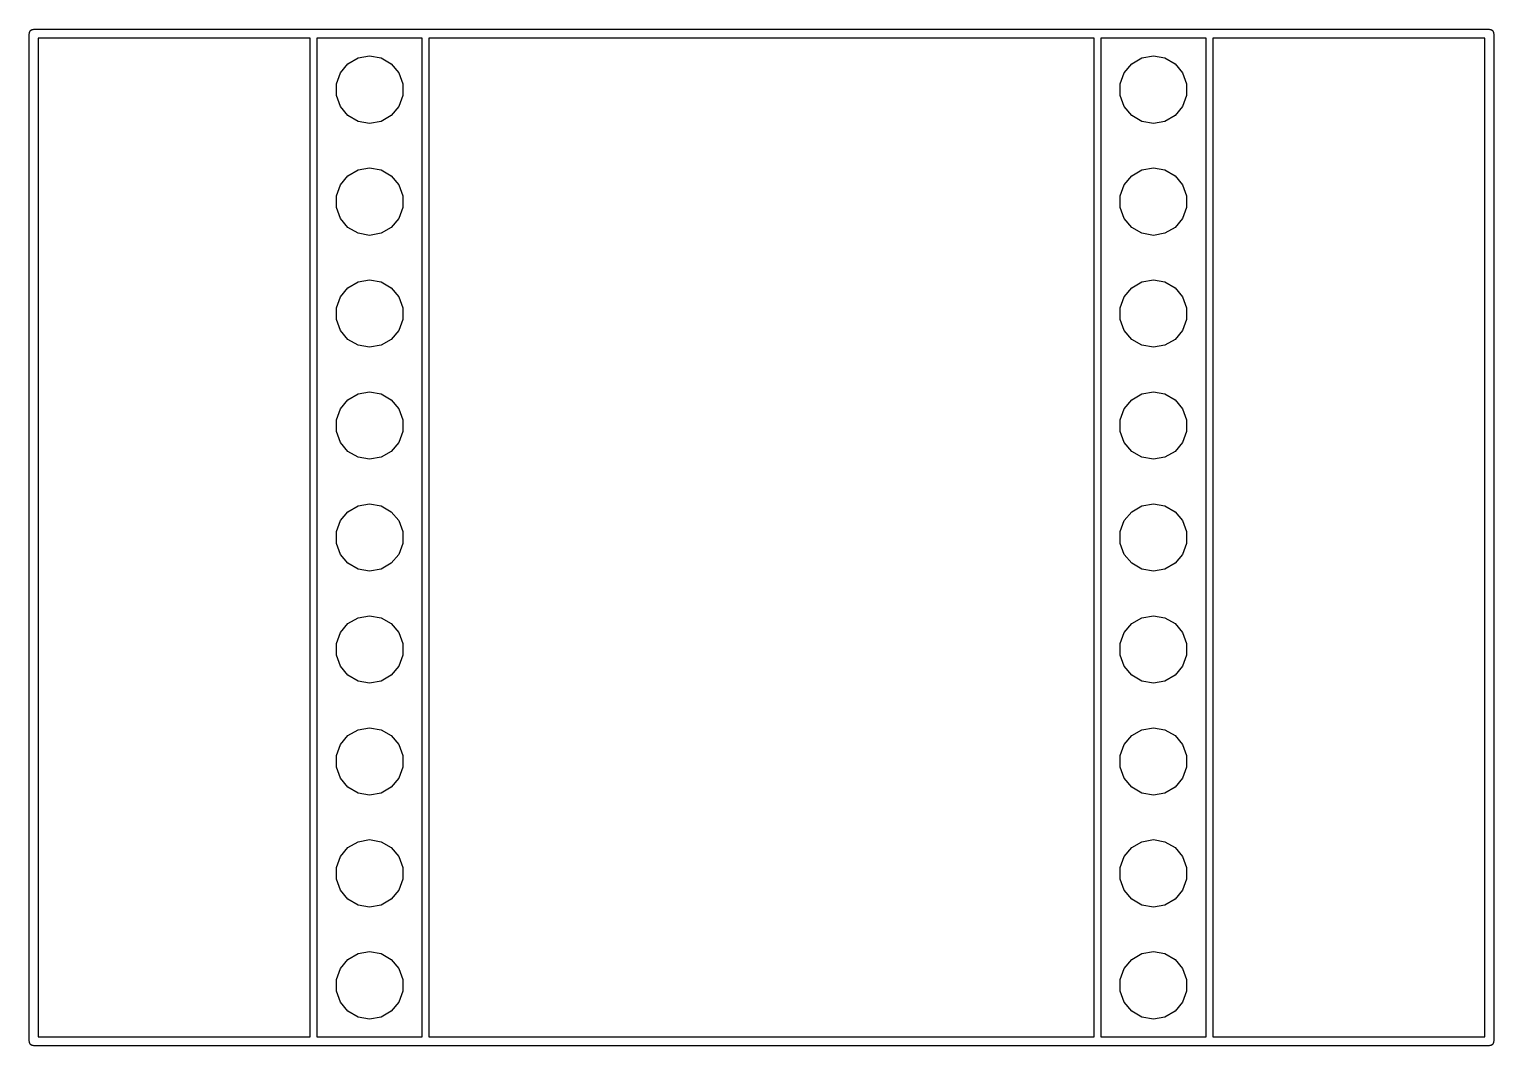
# Model space of a CAD drawing. Extents: x 25 to 346, y -457 to -16.
# Drawn here: x 149.12 to 182.34, y -437.62 to -414.56 of the extents above; entities that cross this region are included whole.
import ezdxf

# ---------------------------------------------------------------- set-up
doc = ezdxf.new("R2010")
doc.units = 0
doc.header["$MEASUREMENT"] = 0
doc.layers.add('BLACK', color=7, linetype='CONTINUOUS')

msp = doc.modelspace()

# ---------------------------------------------------------------- linework, layer by layer
at = {"layer": 'Black'}
for p, q in [((149.148, -414.591), (149.155, -414.585)), ((149.155, -414.585), (149.161, -414.578)), ((149.161, -414.578), (149.168, -414.574)), ((149.168, -414.574), (149.175, -414.568)), ((149.175, -414.568), (149.183, -414.565)), ((149.183, -414.565), (149.191, -414.561)), ((149.191, -414.561), (149.199, -414.56)), ((149.199, -414.56), (149.208, -414.557)), ((149.208, -414.557), (149.216, -414.557)), ((149.216, -414.557), (149.225, -414.555)), ((149.225, -414.555), (182.245, -414.555)), ((182.245, -414.555), (182.254, -414.557)), ((182.254, -414.557), (182.262, -414.557)), ((182.262, -414.557), (182.271, -414.56)), ((182.271, -414.56), (182.279, -414.561)), ((182.279, -414.561), (182.287, -414.565)), ((182.287, -414.565), (182.295, -414.568)), ((182.295, -414.568), (182.302, -414.574)), ((182.302, -414.574), (182.309, -414.578)), ((182.309, -414.578), (182.315, -414.585)), ((182.315, -414.585), (182.322, -414.591)), ((149.125, -414.655), (149.127, -414.646)), ((149.125, -437.515), (149.125, -414.655)), ((149.127, -414.638), (149.13, -414.629)), ((149.127, -414.646), (149.127, -414.638)), ((149.13, -414.629), (149.131, -414.621)), ((149.131, -414.621), (149.135, -414.613)), ((149.135, -414.613), (149.138, -414.605)), ((149.138, -414.605), (149.144, -414.598)), ((149.144, -414.598), (149.148, -414.591)), ((149.325, -414.755), (149.325, -437.415)), ((155.5, -414.755), (149.325, -414.755)), ((155.5, -437.415), (155.5, -414.755)), ((155.65, -414.755), (155.65, -437.415)), ((158.04, -414.755), (155.65, -414.755)), ((158.04, -437.415), (158.04, -414.755)), ((158.19, -414.755), (158.19, -437.415)), ((173.28, -414.755), (158.19, -414.755)), ((173.28, -437.415), (173.28, -414.755)), ((173.43, -414.755), (173.43, -437.415)), ((175.82, -414.755), (173.43, -414.755)), ((175.82, -437.415), (175.82, -414.755)), ((175.97, -414.755), (175.97, -437.415)), ((182.145, -414.755), (175.97, -414.755)), ((182.145, -437.415), (182.145, -414.755)), ((182.322, -414.591), (182.326, -414.598)), ((182.326, -414.598), (182.332, -414.605)), ((182.332, -414.605), (182.335, -414.613)), ((182.335, -414.613), (182.339, -414.621)), ((182.339, -414.621), (182.34, -414.629)), ((182.34, -414.629), (182.343, -414.638)), ((182.343, -414.638), (182.343, -414.646)), ((182.343, -414.646), (182.345, -414.655)), ((182.345, -414.655), (182.345, -437.515)), ((156.353, -415.339), (156.583, -415.206)), ((156.583, -415.206), (156.845, -415.16)), ((156.845, -415.16), (157.107, -415.206)), ((157.107, -415.206), (157.337, -415.339)), ((174.133, -415.339), (174.363, -415.206)), ((174.363, -415.206), (174.625, -415.16)), ((174.625, -415.16), (174.887, -415.206)), ((174.887, -415.206), (175.117, -415.339)), ((156.092, -415.792), (156.183, -415.543)), ((156.183, -415.543), (156.353, -415.339)), ((157.337, -415.339), (157.507, -415.543)), ((157.507, -415.543), (157.598, -415.792)), ((173.872, -415.792), (173.963, -415.543)), ((173.963, -415.543), (174.133, -415.339)), ((175.117, -415.339), (175.287, -415.543)), ((175.287, -415.543), (175.378, -415.792)), ((156.092, -416.058), (156.092, -415.792)), ((157.598, -415.792), (157.598, -416.058)), ((173.872, -416.058), (173.872, -415.792)), ((175.378, -415.792), (175.378, -416.058)), ((156.183, -416.307), (156.092, -416.058)), ((157.598, -416.058), (157.507, -416.307)), ((173.963, -416.307), (173.872, -416.058)), ((175.378, -416.058), (175.287, -416.307)), ((156.353, -416.511), (156.183, -416.307)), ((156.583, -416.644), (156.353, -416.511)), ((157.337, -416.511), (157.107, -416.644)), ((157.507, -416.307), (157.337, -416.511)), ((174.133, -416.511), (173.963, -416.307)), ((174.363, -416.644), (174.133, -416.511)), ((175.117, -416.511), (174.887, -416.644)), ((175.287, -416.307), (175.117, -416.511)), ((156.845, -416.69), (156.583, -416.644)), ((157.107, -416.644), (156.845, -416.69)), ((174.625, -416.69), (174.363, -416.644)), ((174.887, -416.644), (174.625, -416.69)), ((156.183, -418.083), (156.353, -417.879)), ((156.353, -417.879), (156.583, -417.746)), ((156.583, -417.746), (156.845, -417.7)), ((156.845, -417.7), (157.107, -417.746)), ((157.107, -417.746), (157.337, -417.879)), ((157.337, -417.879), (157.507, -418.083)), ((173.963, -418.083), (174.133, -417.879)), ((174.133, -417.879), (174.363, -417.746)), ((174.363, -417.746), (174.625, -417.7)), ((174.625, -417.7), (174.887, -417.746)), ((174.887, -417.746), (175.117, -417.879)), ((175.117, -417.879), (175.287, -418.083)), ((156.092, -418.332), (156.183, -418.083)), ((157.507, -418.083), (157.598, -418.332)), ((173.872, -418.332), (173.963, -418.083)), ((175.287, -418.083), (175.378, -418.332)), ((156.092, -418.598), (156.092, -418.332)), ((157.598, -418.332), (157.598, -418.598)), ((173.872, -418.598), (173.872, -418.332)), ((175.378, -418.332), (175.378, -418.598)), ((156.183, -418.847), (156.092, -418.598)), ((156.353, -419.051), (156.183, -418.847)), ((157.507, -418.847), (157.337, -419.051)), ((157.598, -418.598), (157.507, -418.847)), ((173.963, -418.847), (173.872, -418.598)), ((174.133, -419.051), (173.963, -418.847)), ((175.287, -418.847), (175.117, -419.051)), ((175.378, -418.598), (175.287, -418.847)), ((156.583, -419.184), (156.353, -419.051)), ((156.845, -419.23), (156.583, -419.184)), ((157.107, -419.184), (156.845, -419.23)), ((157.337, -419.051), (157.107, -419.184)), ((174.363, -419.184), (174.133, -419.051)), ((174.625, -419.23), (174.363, -419.184)), ((174.887, -419.184), (174.625, -419.23)), ((175.117, -419.051), (174.887, -419.184)), ((156.183, -420.623), (156.353, -420.419)), ((156.353, -420.419), (156.583, -420.286)), ((156.583, -420.286), (156.845, -420.24)), ((156.845, -420.24), (157.107, -420.286)), ((157.107, -420.286), (157.337, -420.419)), ((157.337, -420.419), (157.507, -420.623)), ((173.963, -420.623), (174.133, -420.419)), ((174.133, -420.419), (174.363, -420.286)), ((174.363, -420.286), (174.625, -420.24)), ((174.625, -420.24), (174.887, -420.286)), ((174.887, -420.286), (175.117, -420.419)), ((175.117, -420.419), (175.287, -420.623)), ((156.092, -420.872), (156.183, -420.623)), ((156.092, -421.138), (156.092, -420.872)), ((157.507, -420.623), (157.598, -420.872)), ((157.598, -420.872), (157.598, -421.138)), ((173.872, -420.872), (173.963, -420.623)), ((173.872, -421.138), (173.872, -420.872)), ((175.287, -420.623), (175.378, -420.872)), ((175.378, -420.872), (175.378, -421.138)), ((156.183, -421.387), (156.092, -421.138)), ((157.598, -421.138), (157.507, -421.387)), ((173.963, -421.387), (173.872, -421.138)), ((175.378, -421.138), (175.287, -421.387)), ((156.353, -421.591), (156.183, -421.387)), ((157.507, -421.387), (157.337, -421.591)), ((174.133, -421.591), (173.963, -421.387)), ((175.287, -421.387), (175.117, -421.591)), ((156.583, -421.724), (156.353, -421.591)), ((156.845, -421.77), (156.583, -421.724)), ((157.107, -421.724), (156.845, -421.77)), ((157.337, -421.591), (157.107, -421.724)), ((174.363, -421.724), (174.133, -421.591)), ((174.625, -421.77), (174.363, -421.724)), ((174.887, -421.724), (174.625, -421.77)), ((175.117, -421.591), (174.887, -421.724)), ((156.353, -422.959), (156.583, -422.826)), ((156.583, -422.826), (156.845, -422.78)), ((156.845, -422.78), (157.107, -422.826)), ((157.107, -422.826), (157.337, -422.959)), ((174.133, -422.959), (174.363, -422.826)), ((174.363, -422.826), (174.625, -422.78)), ((174.625, -422.78), (174.887, -422.826)), ((174.887, -422.826), (175.117, -422.959)), ((156.092, -423.412), (156.183, -423.163)), ((156.183, -423.163), (156.353, -422.959)), ((157.337, -422.959), (157.507, -423.163)), ((157.507, -423.163), (157.598, -423.412)), ((173.872, -423.412), (173.963, -423.163)), ((173.963, -423.163), (174.133, -422.959)), ((175.117, -422.959), (175.287, -423.163)), ((175.287, -423.163), (175.378, -423.412)), ((156.092, -423.678), (156.092, -423.412)), ((157.598, -423.412), (157.598, -423.678)), ((173.872, -423.678), (173.872, -423.412)), ((175.378, -423.412), (175.378, -423.678)), ((156.183, -423.927), (156.092, -423.678)), ((157.598, -423.678), (157.507, -423.927)), ((173.963, -423.927), (173.872, -423.678)), ((175.378, -423.678), (175.287, -423.927)), ((156.353, -424.131), (156.183, -423.927)), ((156.583, -424.264), (156.353, -424.131)), ((157.337, -424.131), (157.107, -424.264)), ((157.507, -423.927), (157.337, -424.131)), ((174.133, -424.131), (173.963, -423.927)), ((174.363, -424.264), (174.133, -424.131)), ((175.117, -424.131), (174.887, -424.264)), ((175.287, -423.927), (175.117, -424.131)), ((156.845, -424.31), (156.583, -424.264)), ((157.107, -424.264), (156.845, -424.31)), ((174.625, -424.31), (174.363, -424.264)), ((174.887, -424.264), (174.625, -424.31)), ((156.183, -425.703), (156.353, -425.499)), ((156.353, -425.499), (156.583, -425.366)), ((156.583, -425.366), (156.845, -425.32)), ((156.845, -425.32), (157.107, -425.366)), ((157.107, -425.366), (157.337, -425.499)), ((157.337, -425.499), (157.507, -425.703)), ((173.963, -425.703), (174.133, -425.499)), ((174.133, -425.499), (174.363, -425.366)), ((174.363, -425.366), (174.625, -425.32)), ((174.625, -425.32), (174.887, -425.366)), ((174.887, -425.366), (175.117, -425.499)), ((175.117, -425.499), (175.287, -425.703)), ((156.092, -425.952), (156.183, -425.703)), ((157.507, -425.703), (157.598, -425.952)), ((173.872, -425.952), (173.963, -425.703)), ((175.287, -425.703), (175.378, -425.952)), ((156.092, -426.218), (156.092, -425.952)), ((157.598, -425.952), (157.598, -426.218)), ((173.872, -426.218), (173.872, -425.952)), ((175.378, -425.952), (175.378, -426.218)), ((156.183, -426.467), (156.092, -426.218)), ((156.353, -426.671), (156.183, -426.467)), ((157.507, -426.467), (157.337, -426.671)), ((157.598, -426.218), (157.507, -426.467)), ((173.963, -426.467), (173.872, -426.218)), ((174.133, -426.671), (173.963, -426.467)), ((175.287, -426.467), (175.117, -426.671)), ((175.378, -426.218), (175.287, -426.467)), ((156.583, -426.804), (156.353, -426.671)), ((156.845, -426.85), (156.583, -426.804)), ((157.107, -426.804), (156.845, -426.85)), ((157.337, -426.671), (157.107, -426.804)), ((174.363, -426.804), (174.133, -426.671)), ((174.625, -426.85), (174.363, -426.804)), ((174.887, -426.804), (174.625, -426.85)), ((175.117, -426.671), (174.887, -426.804)), ((156.583, -427.906), (156.845, -427.86)), ((156.845, -427.86), (157.107, -427.906)), ((174.363, -427.906), (174.625, -427.86)), ((174.625, -427.86), (174.887, -427.906)), ((156.183, -428.243), (156.353, -428.039)), ((156.353, -428.039), (156.583, -427.906)), ((157.107, -427.906), (157.337, -428.039)), ((157.337, -428.039), (157.507, -428.243)), ((173.963, -428.243), (174.133, -428.039)), ((174.133, -428.039), (174.363, -427.906)), ((174.887, -427.906), (175.117, -428.039)), ((175.117, -428.039), (175.287, -428.243)), ((156.092, -428.492), (156.183, -428.243)), ((156.092, -428.758), (156.092, -428.492)), ((157.507, -428.243), (157.598, -428.492)), ((157.598, -428.492), (157.598, -428.758)), ((173.872, -428.492), (173.963, -428.243)), ((173.872, -428.758), (173.872, -428.492)), ((175.287, -428.243), (175.378, -428.492)), ((175.378, -428.492), (175.378, -428.758)), ((156.183, -429.007), (156.092, -428.758)), ((157.598, -428.758), (157.507, -429.007)), ((173.963, -429.007), (173.872, -428.758)), ((175.378, -428.758), (175.287, -429.007)), ((156.353, -429.211), (156.183, -429.007)), ((157.507, -429.007), (157.337, -429.211)), ((174.133, -429.211), (173.963, -429.007)), ((175.287, -429.007), (175.117, -429.211)), ((156.583, -429.344), (156.353, -429.211)), ((156.845, -429.39), (156.583, -429.344)), ((157.107, -429.344), (156.845, -429.39)), ((157.337, -429.211), (157.107, -429.344)), ((174.363, -429.344), (174.133, -429.211)), ((174.625, -429.39), (174.363, -429.344)), ((174.887, -429.344), (174.625, -429.39)), ((175.117, -429.211), (174.887, -429.344)), ((156.353, -430.579), (156.583, -430.446)), ((156.583, -430.446), (156.845, -430.4)), ((156.845, -430.4), (157.107, -430.446)), ((157.107, -430.446), (157.337, -430.579)), ((174.133, -430.579), (174.363, -430.446)), ((174.363, -430.446), (174.625, -430.4)), ((174.625, -430.4), (174.887, -430.446)), ((174.887, -430.446), (175.117, -430.579)), ((156.092, -431.032), (156.183, -430.783)), ((156.183, -430.783), (156.353, -430.579)), ((157.337, -430.579), (157.507, -430.783)), ((157.507, -430.783), (157.598, -431.032)), ((173.872, -431.032), (173.963, -430.783)), ((173.963, -430.783), (174.133, -430.579)), ((175.117, -430.579), (175.287, -430.783)), ((175.287, -430.783), (175.378, -431.032)), ((156.092, -431.298), (156.092, -431.032)), ((157.598, -431.032), (157.598, -431.298)), ((173.872, -431.298), (173.872, -431.032)), ((175.378, -431.032), (175.378, -431.298)), ((156.183, -431.547), (156.092, -431.298)), ((157.598, -431.298), (157.507, -431.547)), ((173.963, -431.547), (173.872, -431.298)), ((175.378, -431.298), (175.287, -431.547)), ((156.353, -431.751), (156.183, -431.547)), ((156.583, -431.884), (156.353, -431.751)), ((157.337, -431.751), (157.107, -431.884)), ((157.507, -431.547), (157.337, -431.751)), ((174.133, -431.751), (173.963, -431.547)), ((174.363, -431.884), (174.133, -431.751)), ((175.117, -431.751), (174.887, -431.884)), ((175.287, -431.547), (175.117, -431.751)), ((156.845, -431.93), (156.583, -431.884)), ((157.107, -431.884), (156.845, -431.93)), ((174.625, -431.93), (174.363, -431.884)), ((174.887, -431.884), (174.625, -431.93)), ((156.183, -433.323), (156.353, -433.119)), ((156.353, -433.119), (156.583, -432.986)), ((156.583, -432.986), (156.845, -432.94)), ((156.845, -432.94), (157.107, -432.986)), ((157.107, -432.986), (157.337, -433.119)), ((157.337, -433.119), (157.507, -433.323)), ((173.963, -433.323), (174.133, -433.119)), ((174.133, -433.119), (174.363, -432.986)), ((174.363, -432.986), (174.625, -432.94)), ((174.625, -432.94), (174.887, -432.986)), ((174.887, -432.986), (175.117, -433.119)), ((175.117, -433.119), (175.287, -433.323)), ((156.092, -433.572), (156.183, -433.323)), ((157.507, -433.323), (157.598, -433.572)), ((173.872, -433.572), (173.963, -433.323)), ((175.287, -433.323), (175.378, -433.572)), ((156.092, -433.838), (156.092, -433.572)), ((156.183, -434.087), (156.092, -433.838)), ((157.598, -433.838), (157.507, -434.087)), ((157.598, -433.572), (157.598, -433.838)), ((173.872, -433.838), (173.872, -433.572)), ((173.963, -434.087), (173.872, -433.838)), ((175.378, -433.838), (175.287, -434.087)), ((175.378, -433.572), (175.378, -433.838)), ((156.353, -434.291), (156.183, -434.087)), ((157.507, -434.087), (157.337, -434.291)), ((174.133, -434.291), (173.963, -434.087)), ((175.287, -434.087), (175.117, -434.291)), ((156.583, -434.424), (156.353, -434.291)), ((156.845, -434.47), (156.583, -434.424)), ((157.107, -434.424), (156.845, -434.47)), ((157.337, -434.291), (157.107, -434.424)), ((174.363, -434.424), (174.133, -434.291)), ((174.625, -434.47), (174.363, -434.424)), ((174.887, -434.424), (174.625, -434.47)), ((175.117, -434.291), (174.887, -434.424)), ((156.583, -435.526), (156.845, -435.48)), ((156.845, -435.48), (157.107, -435.526)), ((174.363, -435.526), (174.625, -435.48)), ((174.625, -435.48), (174.887, -435.526)), ((156.183, -435.863), (156.353, -435.659)), ((156.353, -435.659), (156.583, -435.526)), ((157.107, -435.526), (157.337, -435.659)), ((157.337, -435.659), (157.507, -435.863)), ((173.963, -435.863), (174.133, -435.659)), ((174.133, -435.659), (174.363, -435.526)), ((174.887, -435.526), (175.117, -435.659)), ((175.117, -435.659), (175.287, -435.863)), ((156.092, -436.112), (156.183, -435.863)), ((156.092, -436.378), (156.092, -436.112)), ((157.507, -435.863), (157.598, -436.112)), ((157.598, -436.112), (157.598, -436.378)), ((173.872, -436.112), (173.963, -435.863)), ((173.872, -436.378), (173.872, -436.112)), ((175.287, -435.863), (175.378, -436.112)), ((175.378, -436.112), (175.378, -436.378)), ((156.183, -436.627), (156.092, -436.378)), ((157.598, -436.378), (157.507, -436.627)), ((173.963, -436.627), (173.872, -436.378)), ((175.378, -436.378), (175.287, -436.627)), ((156.353, -436.831), (156.183, -436.627)), ((156.583, -436.964), (156.353, -436.831)), ((157.337, -436.831), (157.107, -436.964)), ((157.507, -436.627), (157.337, -436.831)), ((174.133, -436.831), (173.963, -436.627)), ((174.363, -436.964), (174.133, -436.831)), ((175.117, -436.831), (174.887, -436.964)), ((175.287, -436.627), (175.117, -436.831)), ((156.845, -437.01), (156.583, -436.964)), ((157.107, -436.964), (156.845, -437.01)), ((174.625, -437.01), (174.363, -436.964)), ((174.887, -436.964), (174.625, -437.01)), ((149.325, -437.415), (155.5, -437.415)), ((155.65, -437.415), (158.04, -437.415)), ((158.19, -437.415), (173.28, -437.415)), ((173.43, -437.415), (175.82, -437.415)), ((175.97, -437.415), (182.145, -437.415)), ((149.127, -437.524), (149.125, -437.515)), ((149.127, -437.532), (149.127, -437.524)), ((149.13, -437.541), (149.127, -437.532)), ((149.131, -437.549), (149.13, -437.541)), ((149.135, -437.557), (149.131, -437.549)), ((149.138, -437.565), (149.135, -437.557)), ((149.144, -437.572), (149.138, -437.565)), ((149.148, -437.579), (149.144, -437.572)), ((149.155, -437.585), (149.148, -437.579)), ((149.161, -437.592), (149.155, -437.585)), ((149.168, -437.596), (149.161, -437.592)), ((149.175, -437.602), (149.168, -437.596)), ((149.183, -437.605), (149.175, -437.602)), ((149.191, -437.609), (149.183, -437.605)), ((149.199, -437.61), (149.191, -437.609)), ((149.208, -437.613), (149.199, -437.61)), ((149.216, -437.613), (149.208, -437.613)), ((149.225, -437.615), (149.216, -437.613)), ((182.245, -437.615), (149.225, -437.615)), ((182.254, -437.613), (182.245, -437.615)), ((182.262, -437.613), (182.254, -437.613)), ((182.271, -437.61), (182.262, -437.613)), ((182.279, -437.609), (182.271, -437.61)), ((182.287, -437.605), (182.279, -437.609)), ((182.295, -437.602), (182.287, -437.605)), ((182.302, -437.596), (182.295, -437.602)), ((182.309, -437.592), (182.302, -437.596)), ((182.315, -437.585), (182.309, -437.592)), ((182.322, -437.579), (182.315, -437.585)), ((182.326, -437.572), (182.322, -437.579)), ((182.332, -437.565), (182.326, -437.572)), ((182.335, -437.557), (182.332, -437.565)), ((182.339, -437.549), (182.335, -437.557)), ((182.34, -437.541), (182.339, -437.549)), ((182.343, -437.532), (182.34, -437.541)), ((182.345, -437.515), (182.343, -437.524)), ((182.343, -437.524), (182.343, -437.532))]:
    msp.add_line(p, q, dxfattribs=at)

doc.saveas('drawing.dxf')
